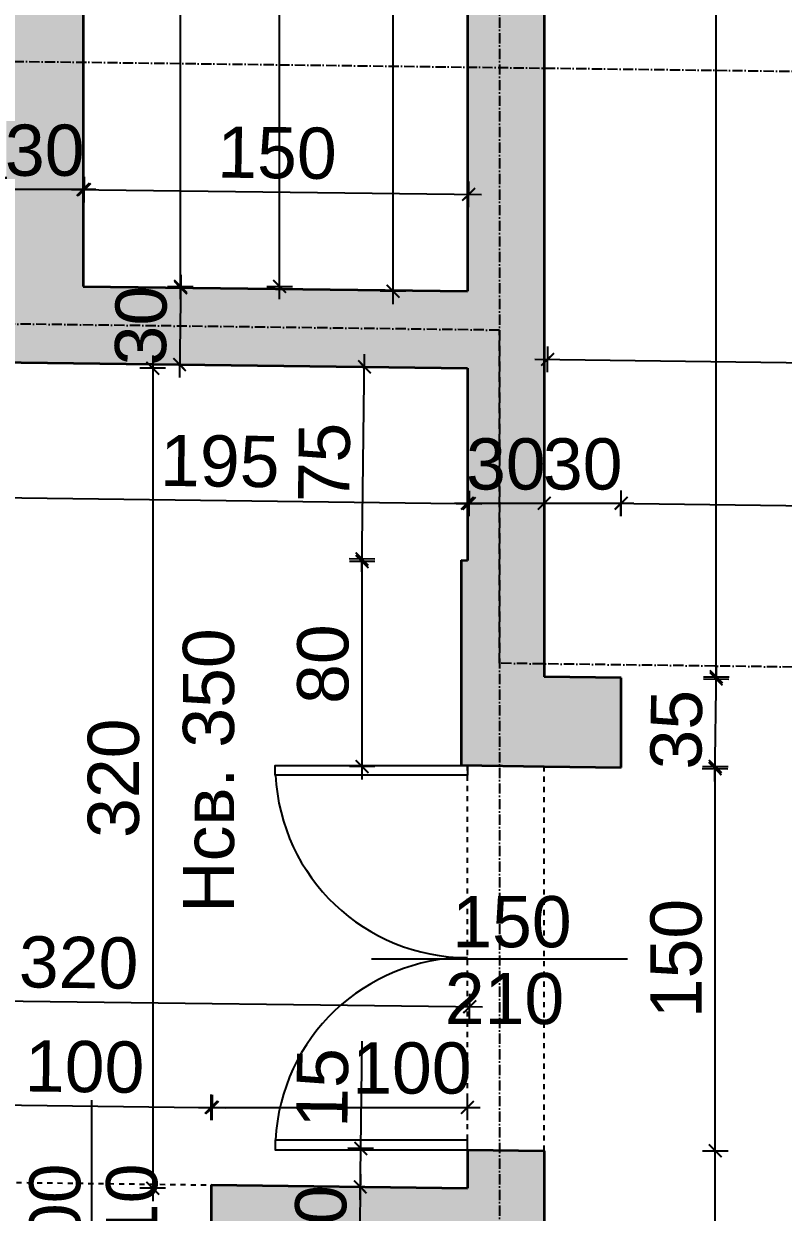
# Model space of a CAD drawing. Header units: inches. Extents: x -72385 to 39588, y -6525 to 66685.
# Drawn here: x -51570.5 to -51274.1, y 15683.8 to 16147.6 of the extents above; entities that cross this region are included whole.
import ezdxf

# ---------------------------------------------------------------- set-up
doc = ezdxf.new("R2010")
doc.units = ezdxf.units.IN
doc.header["$MEASUREMENT"] = 0
doc.linetypes.add('DashDot', pattern=[0.6, 0.4, -0.1, 0, -0.1])
doc.linetypes.add('Hidden', pattern=[0.4, 0.2, -0.2])
for name, color, linetype, lineweight in [('Врати', 251, 'Continuous', 25), ('Линия на разрез', 252, 'DashDot', 25), ('Надписи Hсв', 252, 'Continuous', 25), ('Надписи врати', 252, 'Continuous', 25), ('Надписи коти вътрешни', 252, 'Continuous', 25), ('Оси', 252, 'DashDot', 25), ('Пунктир', 253, 'Hidden', 25), ('Разрезни линии', 7, 'Continuous', 35), ('Щрих стени', 254, 'Continuous', 25)]:
    doc.layers.add(name, color=color, linetype=linetype, lineweight=lineweight)
doc.styles.add('Arial Regular', font='arial.ttf')
doc.styles.get("Standard").update_dxf_attribs({"font": 'arial.ttf'})
doc.dimstyles.new('Annotative', dxfattribs={"dimscale": 0, "dimtxt": 20, "dimasz": 5, "dimexe": 5, "dimexo": 5, "dimgap": 5, "dimtad": 1, "dimdec": 0, "dimzin": 0, "dimdsep": 46, "dimtxsty": 'Standard', "dimblk": 'ARCHTICK', "dimcen": 5, "dimdle": 5, "dimadec": 0, "dimazin": 0, "dimtfac": 1, "dimtdec": 0, "dimtofl": 0, "dimtmove": 0, "dimatfit": 3, "dimldrblk": 'ARCHTICK', "dimfxl": 5, "dimfxlon": 1, "dimtolj": 1, "dimtzin": 0, "dimarcsym": 1})

# ---------------------------------------------------------------- blocks, each defined once
blk = doc.blocks.new('_ArchTick')
at = {"color": 0, "linetype": 'ByBlock', "const_width": 0.15}
blk.add_lwpolyline([(-0.5, -0.5), (0.5, 0.5)], dxfattribs=at)
blk = doc.blocks.new('*D7848')
at = {"layer": 'Defpoints', "color": 0, "ltscale": 50, "transparency": 16777216}
for p in [(-51396.86, 16081), (-51547.34, 16045.1), (-51397.34, 16043.19)]:
    blk.add_point(p, dxfattribs=at)
at = {"layer": 'Надписи коти вътрешни', "color": 0, "lineweight": -2, "ltscale": 50, "transparency": 16777216}
for p, q in [((-51546.92, 16077.91), (-51546.79, 16087.91)), ((-51396.92, 16076), (-51396.79, 16086)), ((-51551.86, 16082.97), (-51391.86, 16080.94))]:
    blk.add_line(p, q, dxfattribs=at)
at = {"layer": 'Надписи коти вътрешни', "color": 0, "lineweight": -2, "ltscale": 50, "transparency": 16777216, "xscale": 5, "yscale": 5, "zscale": 5}
for p, rotation in [((-51546.86, 16082.91), 179.2706286525448), ((-51396.86, 16081), 359.2706286525448)]:
    blk.add_blockref('_ArchTick', p, dxfattribs=dict(at, rotation=rotation))
at = {"layer": 'Надписи коти вътрешни', "color": 0, "ltscale": 50, "transparency": 16777216, "insert": (-51471.66, 16097.16), "char_height": 20, "attachment_point": 5, "rotation": 359.2706}
blk.add_mtext('\\A1;150', dxfattribs=at)
blk = doc.blocks.new('*D4436')
at = {"layer": 'Defpoints', "color": 0, "ltscale": 50, "transparency": 16777216}
for p in [(-51426.34, 16458.22), (-51397.34, 16458.22), (-51397.34, 16043.19)]:
    blk.add_point(p, dxfattribs=at)
at = {"layer": 'Надписи коти вътрешни', "color": 0, "lineweight": -2, "ltscale": 50, "transparency": 16777216}
for p, q in [((-51426.34, 16038.19), (-51426.34, 16463.22)), ((-51421.34, 16458.22), (-51431.34, 16458.22)), ((-51421.34, 16043.19), (-51431.34, 16043.19))]:
    blk.add_line(p, q, dxfattribs=at)
at = {"layer": 'Надписи коти вътрешни', "color": 0, "lineweight": -2, "ltscale": 50, "transparency": 16777216, "xscale": 5, "yscale": 5, "zscale": 5}
for p, rotation in [((-51426.34, 16458.22), 90), ((-51426.34, 16043.19), 270)]:
    blk.add_blockref('_ArchTick', p, dxfattribs=dict(at, rotation=rotation))
at = {"layer": 'Надписи коти вътрешни', "color": 0, "ltscale": 50, "transparency": 16777216, "insert": (-51441.55, 16250.71), "char_height": 20, "attachment_point": 5, "rotation": 90}
blk.add_mtext('\\A1;415', dxfattribs=at)
blk = doc.blocks.new('*D4144')
at = {"layer": 'Defpoints', "color": 0, "ltscale": 50, "transparency": 16777216}
for p in [(-51547.34, 16395.13), (-51509.35, 16395.13), (-51547.34, 16045.1)]:
    blk.add_point(p, dxfattribs=at)
at = {"layer": 'Надписи коти вътрешни', "color": 0, "lineweight": -2, "ltscale": 50, "transparency": 16777216}
for p, q in [((-51509.35, 16040.1), (-51509.35, 16400.13)), ((-51514.35, 16395.13), (-51504.35, 16395.13)), ((-51514.35, 16045.1), (-51504.35, 16045.1))]:
    blk.add_line(p, q, dxfattribs=at)
at = {"layer": 'Надписи коти вътрешни', "color": 0, "lineweight": -2, "ltscale": 50, "transparency": 16777216, "xscale": 5, "yscale": 5, "zscale": 5}
for p, rotation in [((-51509.35, 16395.13), 90), ((-51509.35, 16045.1), 270)]:
    blk.add_blockref('_ArchTick', p, dxfattribs=dict(at, rotation=rotation))
at = {"layer": 'Надписи коти вътрешни', "color": 0, "ltscale": 50, "transparency": 16777216, "insert": (-51524.57, 16220.11), "char_height": 20, "attachment_point": 5, "rotation": 90}
blk.add_mtext('\\A1;350', dxfattribs=at)
blk = doc.blocks.new('*D4442')
at = {"layer": 'Defpoints', "color": 0, "ltscale": 50, "transparency": 16777216}
for p in [(-51547.34, 16882.67), (-51470.67, 16882.67), (-51547.34, 16045.1)]:
    blk.add_point(p, dxfattribs=at)
at = {"layer": 'Надписи коти вътрешни', "color": 0, "lineweight": -2, "ltscale": 50, "transparency": 16777216}
for p, q in [((-51470.67, 16040.1), (-51470.67, 16887.67)), ((-51475.67, 16882.67), (-51465.67, 16882.67)), ((-51475.67, 16045.1), (-51465.67, 16045.1))]:
    blk.add_line(p, q, dxfattribs=at)
at = {"layer": 'Надписи коти вътрешни', "color": 0, "lineweight": -2, "ltscale": 50, "transparency": 16777216, "xscale": 5, "yscale": 5, "zscale": 5}
for p, rotation in [((-51470.67, 16882.67), 90), ((-51470.67, 16045.1), 270)]:
    blk.add_blockref('_ArchTick', p, dxfattribs=dict(at, rotation=rotation))
at = {"layer": 'Надписи коти вътрешни', "color": 0, "ltscale": 50, "transparency": 16777216, "insert": (-51485.89, 16463.88), "char_height": 20, "attachment_point": 5, "rotation": 90}
blk.add_mtext('\\A1;838', dxfattribs=at)
blk = doc.blocks.new('*D7666')
at = {"layer": 'Defpoints', "color": 0, "ltscale": 50, "transparency": 16777216}
for p in [(-51438.96, 15708.69), (-51357.33, 15707.65), (-51357.52, 15692.66)]:
    blk.add_point(p, dxfattribs=at)
at = {"layer": 'Надписи коти вътрешни', "color": 0, "lineweight": -2, "ltscale": 50, "transparency": 16777216}
for p, q in [((-51438.96, 15708.69), (-51438.43, 15750.61)), ((-51433.96, 15708.63), (-51443.96, 15708.76)), ((-51439.22, 15688.69), (-51438.96, 15708.69)), ((-51434.15, 15693.63), (-51444.15, 15693.76))]:
    blk.add_line(p, q, dxfattribs=at)
at = {"layer": 'Надписи коти вътрешни', "color": 0, "lineweight": -2, "ltscale": 50, "transparency": 16777216, "xscale": 5, "yscale": 5, "zscale": 5}
for p, rotation in [((-51438.96, 15708.69), 89.2706286525493), ((-51439.15, 15693.69), 269.2706286525493)]:
    blk.add_blockref('_ArchTick', p, dxfattribs=dict(at, rotation=rotation))
at = {"layer": 'Надписи коти вътрешни', "color": 0, "ltscale": 50, "transparency": 16777216, "insert": (-51453.87, 15732.34), "char_height": 20, "attachment_point": 5, "rotation": 89.2706}
blk.add_mtext('\\A1;15', dxfattribs=at)
blk = doc.blocks.new('*D495')
at = {"layer": 'Defpoints', "color": 0, "ltscale": 50, "transparency": 16777216}
for p in [(-51438.43, 15937.71), (-51360.02, 15937.71), (-51360.02, 15857.7)]:
    blk.add_point(p, dxfattribs=at)
at = {"layer": 'Надписи коти вътрешни', "color": 0, "lineweight": -2, "ltscale": 50, "transparency": 16777216}
for p, q in [((-51438.43, 15852.7), (-51438.43, 15942.71)), ((-51433.43, 15937.71), (-51443.43, 15937.71)), ((-51433.43, 15857.7), (-51443.43, 15857.7))]:
    blk.add_line(p, q, dxfattribs=at)
at = {"layer": 'Надписи коти вътрешни', "color": 0, "lineweight": -2, "ltscale": 50, "transparency": 16777216, "xscale": 5, "yscale": 5, "zscale": 5}
for p, rotation in [((-51438.43, 15937.71), 90), ((-51438.43, 15857.7), 270)]:
    blk.add_blockref('_ArchTick', p, dxfattribs=dict(at, rotation=rotation))
at = {"layer": 'Надписи коти вътрешни', "color": 0, "ltscale": 50, "transparency": 16777216, "insert": (-51453.64, 15897.7), "char_height": 20, "attachment_point": 5, "rotation": 90}
blk.add_mtext('\\A1;80', dxfattribs=at)
blk = doc.blocks.new('*D496')
at = {"layer": 'Defpoints', "color": 0, "ltscale": 50, "transparency": 16777216}
for p in [(-51437.52, 16013.7), (-51356.57, 16012.67), (-51357.52, 15937.67)]:
    blk.add_point(p, dxfattribs=at)
at = {"layer": 'Надписи коти вътрешни', "color": 0, "lineweight": -2, "ltscale": 50, "transparency": 16777216}
for p, q in [((-51438.54, 15933.71), (-51437.46, 16018.7)), ((-51432.52, 16013.64), (-51442.52, 16013.76)), ((-51433.48, 15938.64), (-51443.48, 15938.77))]:
    blk.add_line(p, q, dxfattribs=at)
at = {"layer": 'Надписи коти вътрешни', "color": 0, "lineweight": -2, "ltscale": 50, "transparency": 16777216, "xscale": 5, "yscale": 5, "zscale": 5}
for p, rotation in [((-51437.52, 16013.7), 89.27062865254935), ((-51438.48, 15938.71), 269.2706286525494)]:
    blk.add_blockref('_ArchTick', p, dxfattribs=dict(at, rotation=rotation))
at = {"layer": 'Надписи коти вътрешни', "color": 0, "ltscale": 50, "transparency": 16777216, "insert": (-51453.17, 15976.4), "char_height": 20, "attachment_point": 5, "rotation": 89.2706}
blk.add_mtext('\\A1;75', dxfattribs=at)
blk = doc.blocks.new('*D7657')
at = {"layer": 'Defpoints', "color": 0, "ltscale": 50, "transparency": 16777216}
for p in [(-51591.19, 16001.39), (-51396.19, 15998.91), (-51396.68, 15960.39)]:
    blk.add_point(p, dxfattribs=at)
at = {"layer": 'Надписи коти вътрешни', "color": 0, "lineweight": -2, "ltscale": 50, "transparency": 16777216}
for p, q in [((-51591.62, 15967.87), (-51591.75, 15957.87)), ((-51396.62, 15965.38), (-51396.75, 15955.39)), ((-51596.68, 15962.93), (-51391.68, 15960.32))]:
    blk.add_line(p, q, dxfattribs=at)
at = {"layer": 'Надписи коти вътрешни', "color": 0, "lineweight": -2, "ltscale": 50, "transparency": 16777216, "xscale": 5, "yscale": 5, "zscale": 5}
for p, rotation in [((-51591.68, 15962.87), 179.2706286524346), ((-51396.68, 15960.39), 359.2706286524346)]:
    blk.add_blockref('_ArchTick', p, dxfattribs=dict(at, rotation=rotation))
at = {"layer": 'Надписи коти вътрешни', "color": 0, "ltscale": 50, "transparency": 16777216, "insert": (-51493.99, 15976.84), "char_height": 20, "attachment_point": 5, "rotation": 359.2706}
blk.add_mtext('\\A1;195', dxfattribs=at)
blk = doc.blocks.new('*D7667')
at = {"layer": 'Defpoints', "color": 0, "ltscale": 50, "transparency": 16777216}
for p in [(-51397.34, 15724.73), (-51497.34, 15694.44), (-51397.34, 15694.44)]:
    blk.add_point(p, dxfattribs=at)
at = {"layer": 'Надписи коти вътрешни', "color": 0, "lineweight": -2, "ltscale": 50, "transparency": 16777216}
for p, q in [((-51497.34, 15719.73), (-51497.34, 15729.73)), ((-51397.34, 15719.73), (-51397.34, 15729.73)), ((-51502.34, 15724.73), (-51392.34, 15724.73))]:
    blk.add_line(p, q, dxfattribs=at)
at = {"layer": 'Надписи коти вътрешни', "color": 0, "lineweight": -2, "ltscale": 50, "transparency": 16777216, "xscale": 5, "yscale": 5, "zscale": 5, "rotation": 180}
blk.add_blockref('_ArchTick', (-51497.34, 15724.73), dxfattribs=at)
at = {"layer": 'Надписи коти вътрешни', "color": 0, "lineweight": -2, "ltscale": 50, "transparency": 16777216, "xscale": 5, "yscale": 5, "zscale": 5}
blk.add_blockref('_ArchTick', (-51397.34, 15724.73), dxfattribs=at)
at = {"layer": 'Надписи коти вътрешни', "color": 0, "ltscale": 50, "transparency": 16777216, "insert": (-51419.01, 15739.94), "char_height": 20, "attachment_point": 5}
blk.add_mtext('\\A1;100', dxfattribs=at)
blk = doc.blocks.new('*D4147')
at = {"layer": 'Defpoints', "color": 0, "ltscale": 50, "transparency": 16777216}
for p in [(-51496.95, 15724.66), (-51597.32, 15695.71), (-51497.34, 15694.44)]:
    blk.add_point(p, dxfattribs=at)
at = {"layer": 'Надписи коти вътрешни', "color": 0, "lineweight": -2, "ltscale": 50, "transparency": 16777216}
for p, q in [((-51597, 15720.93), (-51596.87, 15730.93)), ((-51497.02, 15719.66), (-51496.89, 15729.66)), ((-51601.94, 15726), (-51491.95, 15724.6))]:
    blk.add_line(p, q, dxfattribs=at)
at = {"layer": 'Надписи коти вътрешни', "color": 0, "lineweight": -2, "ltscale": 50, "transparency": 16777216, "xscale": 5, "yscale": 5, "zscale": 5}
for p, rotation in [((-51596.94, 15725.93), 179.2706286525453), ((-51496.95, 15724.66), 359.2706286525453)]:
    blk.add_blockref('_ArchTick', p, dxfattribs=dict(at, rotation=rotation))
at = {"layer": 'Надписи коти вътрешни', "color": 0, "ltscale": 50, "transparency": 16777216, "insert": (-51546.75, 15740.51), "char_height": 20, "attachment_point": 5, "rotation": 359.2706}
blk.add_mtext('\\A1;100', dxfattribs=at)
blk = doc.blocks.new('*D8216')
at = {"layer": 'Defpoints', "color": 0, "ltscale": 50, "transparency": 16777216}
for p in [(-51396.44, 15763.98), (-51717.34, 15697.24), (-51397.34, 15693.16)]:
    blk.add_point(p, dxfattribs=at)
at = {"layer": 'Надписи коти вътрешни', "color": 0, "lineweight": -2, "ltscale": 50, "transparency": 16777216}
for p, q in [((-51716.5, 15763.05), (-51716.37, 15773.05)), ((-51721.44, 15768.11), (-51391.44, 15763.91)), ((-51396.5, 15758.98), (-51396.37, 15768.97))]:
    blk.add_line(p, q, dxfattribs=at)
at = {"layer": 'Надписи коти вътрешни', "color": 0, "lineweight": -2, "ltscale": 50, "transparency": 16777216, "xscale": 5, "yscale": 5, "zscale": 5}
for p, rotation in [((-51716.44, 15768.05), 179.2706286525463), ((-51396.44, 15763.98), 359.2706286525462)]:
    blk.add_blockref('_ArchTick', p, dxfattribs=dict(at, rotation=rotation))
at = {"layer": 'Надписи коти вътрешни', "color": 0, "ltscale": 50, "transparency": 16777216, "insert": (-51549.08, 15781.14), "char_height": 20, "attachment_point": 5, "rotation": 359.2706}
blk.add_mtext('\\A1;320', dxfattribs=at)
blk = doc.blocks.new('*D498')
at = {"layer": 'Defpoints', "color": 0, "ltscale": 50, "transparency": 16777216}
for p in [(-51397.34, 16013.19), (-51520.2, 15693.16), (-51397.34, 15693.16)]:
    blk.add_point(p, dxfattribs=at)
at = {"layer": 'Надписи коти вътрешни', "color": 0, "lineweight": -2, "ltscale": 50, "transparency": 16777216}
for p, q in [((-51520.2, 16018.19), (-51520.2, 15688.16)), ((-51515.2, 16013.19), (-51525.2, 16013.19)), ((-51515.2, 15693.16), (-51525.2, 15693.16))]:
    blk.add_line(p, q, dxfattribs=at)
at = {"layer": 'Надписи коти вътрешни', "color": 0, "lineweight": -2, "ltscale": 50, "transparency": 16777216, "xscale": 5, "yscale": 5, "zscale": 5}
for p, rotation in [((-51520.2, 16013.19), 90), ((-51520.2, 15693.16), 270)]:
    blk.add_blockref('_ArchTick', p, dxfattribs=dict(at, rotation=rotation))
at = {"layer": 'Надписи коти вътрешни', "color": 0, "ltscale": 50, "transparency": 16777216, "insert": (-51535.42, 15853.17), "char_height": 20, "attachment_point": 5, "rotation": 90}
blk.add_mtext('\\A1;320', dxfattribs=at)
blk = doc.blocks.new('*D4457')
at = {"layer": 'Defpoints', "color": 0, "ltscale": 50, "transparency": 16777216}
for p in [(-51367.34, 15707.78), (-51300.6, 15707.78), (-51367.34, 15315.25)]:
    blk.add_point(p, dxfattribs=at)
at = {"layer": 'Надписи коти вътрешни', "color": 0, "lineweight": -2, "ltscale": 50, "transparency": 16777216}
for p, q in [((-51300.6, 15310.25), (-51300.6, 15712.78)), ((-51305.6, 15707.78), (-51295.6, 15707.78)), ((-51305.6, 15315.25), (-51295.6, 15315.25))]:
    blk.add_line(p, q, dxfattribs=at)
at = {"layer": 'Надписи коти вътрешни', "color": 0, "lineweight": -2, "ltscale": 50, "transparency": 16777216, "xscale": 5, "yscale": 5, "zscale": 5}
for p, rotation in [((-51300.6, 15707.78), 90), ((-51300.6, 15315.25), 270)]:
    blk.add_blockref('_ArchTick', p, dxfattribs=dict(at, rotation=rotation))
at = {"layer": 'Надписи коти вътрешни', "color": 0, "ltscale": 50, "transparency": 16777216, "insert": (-51315.82, 15511.52), "char_height": 20, "attachment_point": 5, "rotation": 90}
blk.add_mtext('\\A1;393', dxfattribs=at)
blk = doc.blocks.new('*D591')
at = {"layer": 'Defpoints', "color": 0, "ltscale": 50, "transparency": 16777216}
for p in [(-51367.34, 15857.79), (-51300.6, 15857.79), (-51367.34, 15707.78)]:
    blk.add_point(p, dxfattribs=at)
at = {"layer": 'Надписи коти вътрешни', "color": 0, "lineweight": -2, "ltscale": 50, "transparency": 16777216}
for p, q in [((-51300.6, 15702.78), (-51300.6, 15862.79)), ((-51305.6, 15857.79), (-51295.6, 15857.79)), ((-51305.6, 15707.78), (-51295.6, 15707.78))]:
    blk.add_line(p, q, dxfattribs=at)
at = {"layer": 'Надписи коти вътрешни', "color": 0, "lineweight": -2, "ltscale": 50, "transparency": 16777216, "xscale": 5, "yscale": 5, "zscale": 5}
for p, rotation in [((-51300.6, 15857.79), 90), ((-51300.6, 15707.78), 270)]:
    blk.add_blockref('_ArchTick', p, dxfattribs=dict(at, rotation=rotation))
at = {"layer": 'Надписи коти вътрешни', "color": 0, "ltscale": 50, "transparency": 16777216, "insert": (-51315.81, 15782.79), "char_height": 20, "attachment_point": 5, "rotation": 90}
blk.add_mtext('\\A1;150', dxfattribs=at)
blk = doc.blocks.new('*D4458')
at = {"layer": 'Defpoints', "color": 0, "ltscale": 50, "transparency": 16777216}
for p in [(-51336.89, 15892.41), (-51300.23, 15891.94), (-51337.34, 15857.41)]:
    blk.add_point(p, dxfattribs=at)
at = {"layer": 'Надписи коти вътрешни', "color": 0, "lineweight": -2, "ltscale": 50, "transparency": 16777216}
for p, q in [((-51300.74, 15851.95), (-51300.17, 15896.94)), ((-51305.23, 15892.01), (-51295.23, 15891.88)), ((-51305.67, 15857.01), (-51295.68, 15856.88))]:
    blk.add_line(p, q, dxfattribs=at)
at = {"layer": 'Надписи коти вътрешни', "color": 0, "lineweight": -2, "ltscale": 50, "transparency": 16777216, "xscale": 5, "yscale": 5, "zscale": 5}
for p, rotation in [((-51300.23, 15891.94), 89.2706286525452), ((-51300.67, 15856.94), 269.2706286525452)]:
    blk.add_blockref('_ArchTick', p, dxfattribs=dict(at, rotation=rotation))
at = {"layer": 'Надписи коти вътрешни', "color": 0, "ltscale": 50, "transparency": 16777216, "insert": (-51315.7, 15872.14), "char_height": 20, "attachment_point": 5, "rotation": 89.2706}
blk.add_mtext('\\A1;35', dxfattribs=at)
blk = doc.blocks.new('*D4459')
at = {"layer": 'Defpoints', "color": 0, "ltscale": 50, "transparency": 16777216}
for p in [(-51367.34, 16502.85), (-51300.22, 16502.85), (-51367.34, 15892.8)]:
    blk.add_point(p, dxfattribs=at)
at = {"layer": 'Надписи коти вътрешни', "color": 0, "lineweight": -2, "ltscale": 50, "transparency": 16777216}
for p, q in [((-51300.22, 15887.8), (-51300.22, 16507.85)), ((-51305.22, 16502.85), (-51295.22, 16502.85)), ((-51305.22, 15892.8), (-51295.22, 15892.8))]:
    blk.add_line(p, q, dxfattribs=at)
at = {"layer": 'Надписи коти вътрешни', "color": 0, "lineweight": -2, "ltscale": 50, "transparency": 16777216, "xscale": 5, "yscale": 5, "zscale": 5}
for p, rotation in [((-51300.22, 16502.85), 90), ((-51300.22, 15892.8), 270)]:
    blk.add_blockref('_ArchTick', p, dxfattribs=dict(at, rotation=rotation))
at = {"layer": 'Надписи коти вътрешни', "color": 0, "ltscale": 50, "transparency": 16777216, "insert": (-51315.43, 16197.82), "char_height": 20, "attachment_point": 5, "rotation": 90}
blk.add_mtext('\\A1;610', dxfattribs=at)
blk = doc.blocks.new('*D4461')
at = {"layer": 'Defpoints', "color": 0, "ltscale": 50, "transparency": 16777216}
for p in [(-51337.34, 15960.48), (-51367.34, 15892.8), (-51337.34, 15892.8)]:
    blk.add_point(p, dxfattribs=at)
at = {"layer": 'Надписи коти вътрешни', "color": 0, "lineweight": -2, "ltscale": 50, "transparency": 16777216}
for p, q in [((-51367.34, 15955.48), (-51367.34, 15965.48)), ((-51337.34, 15955.48), (-51337.34, 15965.48)), ((-51372.34, 15960.48), (-51332.34, 15960.48))]:
    blk.add_line(p, q, dxfattribs=at)
at = {"layer": 'Надписи коти вътрешни', "color": 0, "lineweight": -2, "ltscale": 50, "transparency": 16777216, "xscale": 5, "yscale": 5, "zscale": 5, "rotation": 180}
blk.add_blockref('_ArchTick', (-51367.34, 15960.48), dxfattribs=at)
at = {"layer": 'Надписи коти вътрешни', "color": 0, "lineweight": -2, "ltscale": 50, "transparency": 16777216, "xscale": 5, "yscale": 5, "zscale": 5}
blk.add_blockref('_ArchTick', (-51337.34, 15960.48), dxfattribs=at)
at = {"layer": 'Надписи коти вътрешни', "color": 0, "ltscale": 50, "transparency": 16777216, "insert": (-51352.34, 15975.7), "char_height": 20, "attachment_point": 5}
blk.add_mtext('\\A1;30', dxfattribs=at)
blk = doc.blocks.new('*D773')
at = {"layer": 'Defpoints', "color": 0, "ltscale": 50, "transparency": 16777216}
for p in [(-50804.86, 15953.69), (-51337.83, 15921.12), (-50805.36, 15914.33)]:
    blk.add_point(p, dxfattribs=at)
at = {"layer": 'Надписи коти вътрешни', "color": 0, "lineweight": -2, "ltscale": 50, "transparency": 16777216}
for p, q in [((-51337.4, 15955.48), (-51337.27, 15965.48)), ((-51342.33, 15960.55), (-50799.86, 15953.63)), ((-50804.93, 15948.69), (-50804.8, 15958.69))]:
    blk.add_line(p, q, dxfattribs=at)
at = {"layer": 'Надписи коти вътрешни', "color": 0, "lineweight": -2, "ltscale": 50, "transparency": 16777216, "xscale": 5, "yscale": 5, "zscale": 5}
for p, rotation in [((-51337.33, 15960.48), 179.269320977727), ((-50804.86, 15953.69), 359.269320977727)]:
    blk.add_blockref('_ArchTick', p, dxfattribs=dict(at, rotation=rotation))
at = {"layer": 'Надписи коти вътрешни', "color": 0, "ltscale": 50, "transparency": 16777216, "insert": (-51070.9, 15972.3), "char_height": 20, "attachment_point": 5, "rotation": 359.2693}
blk.add_mtext('\\A1;533', dxfattribs=at)
blk = doc.blocks.new('*D788')
at = {"layer": 'Defpoints', "color": 0, "ltscale": 50, "transparency": 16777216}
for p in [(-47201.05, 15963.61), (-51367.34, 15915.29), (-47202.34, 15862.27)]:
    blk.add_point(p, dxfattribs=at)
at = {"layer": 'Надписи коти вътрешни', "color": 0, "lineweight": -2, "ltscale": 50, "transparency": 16777216}
for p, q in [((-51366.11, 16011.63), (-51365.98, 16021.63)), ((-51371.05, 16016.7), (-47196.05, 15963.54)), ((-47201.11, 15958.61), (-47200.98, 15968.61))]:
    blk.add_line(p, q, dxfattribs=at)
at = {"layer": 'Надписи коти вътрешни', "color": 0, "lineweight": -2, "ltscale": 50, "transparency": 16777216, "xscale": 5, "yscale": 5, "zscale": 5}
for p, rotation in [((-51366.05, 16016.63), 179.2706286525471), ((-47201.05, 15963.61), 359.2706286525471)]:
    blk.add_blockref('_ArchTick', p, dxfattribs=dict(at, rotation=rotation))
at = {"layer": 'Надписи коти вътрешни', "color": 0, "ltscale": 50, "transparency": 16777216, "insert": (-49283.35, 16005.33), "char_height": 20, "attachment_point": 5, "rotation": 359.2706}
blk.add_mtext('\\A1;4165', dxfattribs=at)
blk = doc.blocks.new('*D7656')
at = {"layer": 'Defpoints', "color": 0, "ltscale": 10, "transparency": 16777216}
for p in [(-51397.34, 15966.62), (-51367.34, 15966.62), (-51367.34, 15960.48)]:
    blk.add_point(p, dxfattribs=at)
at = {"layer": 'Надписи коти вътрешни', "color": 0, "lineweight": -2, "ltscale": 10, "transparency": 16777216}
for p, q in [((-51402.34, 15960.48), (-51362.34, 15960.48)), ((-51397.34, 15961.62), (-51397.34, 15955.48)), ((-51367.34, 15961.62), (-51367.34, 15955.48))]:
    blk.add_line(p, q, dxfattribs=at)
at = {"layer": 'Надписи коти вътрешни', "color": 0, "lineweight": -2, "ltscale": 10, "transparency": 16777216, "xscale": 5, "yscale": 5, "zscale": 5, "rotation": 180}
blk.add_blockref('_ArchTick', (-51397.34, 15960.48), dxfattribs=at)
at = {"layer": 'Надписи коти вътрешни', "color": 0, "lineweight": -2, "ltscale": 10, "transparency": 16777216, "xscale": 5, "yscale": 5, "zscale": 5}
blk.add_blockref('_ArchTick', (-51367.34, 15960.48), dxfattribs=at)
at = {"layer": 'Надписи коти вътрешни', "color": 0, "ltscale": 10, "transparency": 16777216, "insert": (-51382.34, 15975.7), "char_height": 20, "attachment_point": 5}
blk.add_mtext('\\A1;30', dxfattribs=at)
blk = doc.blocks.new('*D7661')
at = {"layer": 'Defpoints', "color": 0, "ltscale": 10, "transparency": 16777216}
for p in [(-51522.98, 16044.79), (-51523.36, 16014.79), (-51509.68, 16014.62)]:
    blk.add_point(p, dxfattribs=at)
at = {"layer": 'Надписи коти вътрешни', "color": 0, "lineweight": -2, "ltscale": 10, "transparency": 16777216}
for p, q in [((-51509.23, 16049.62), (-51509.74, 16009.62)), ((-51514.3, 16044.68), (-51504.3, 16044.55)), ((-51514.68, 16014.68), (-51504.68, 16014.55))]:
    blk.add_line(p, q, dxfattribs=at)
at = {"layer": 'Надписи коти вътрешни', "color": 0, "lineweight": -2, "ltscale": 10, "transparency": 16777216, "xscale": 5, "yscale": 5, "zscale": 5}
for p, rotation in [((-51509.3, 16044.62), 89.2706286525493), ((-51509.68, 16014.62), 269.2706286525493)]:
    blk.add_blockref('_ArchTick', p, dxfattribs=dict(at, rotation=rotation))
at = {"layer": 'Надписи коти вътрешни', "color": 0, "ltscale": 10, "transparency": 16777216, "insert": (-51524.7, 16029.81), "char_height": 20, "attachment_point": 5, "rotation": 89.2706}
blk.add_mtext('\\A1;30', dxfattribs=at)
blk = doc.blocks.new('*D7663')
at = {"layer": 'Defpoints', "color": 0, "ltscale": 10, "transparency": 16777216}
for p in [(-51408.56, 15693.3), (-51439.53, 15663.7), (-51408.94, 15663.31)]:
    blk.add_point(p, dxfattribs=at)
at = {"layer": 'Надписи коти вътрешни', "color": 0, "lineweight": -2, "ltscale": 10, "transparency": 16777216}
for p, q in [((-51439.09, 15698.69), (-51439.6, 15658.7)), ((-51434.15, 15693.63), (-51444.15, 15693.76)), ((-51434.53, 15663.63), (-51444.53, 15663.76))]:
    blk.add_line(p, q, dxfattribs=at)
at = {"layer": 'Надписи коти вътрешни', "color": 0, "lineweight": -2, "ltscale": 10, "transparency": 16777216, "xscale": 5, "yscale": 5, "zscale": 5}
for p, rotation in [((-51439.15, 15693.69), 89.27062865254923), ((-51439.53, 15663.7), 269.2706286525492)]:
    blk.add_blockref('_ArchTick', p, dxfattribs=dict(at, rotation=rotation))
at = {"layer": 'Надписи коти вътрешни', "color": 0, "ltscale": 10, "transparency": 16777216, "insert": (-51454.56, 15678.89), "char_height": 20, "attachment_point": 5, "rotation": 89.2706}
blk.add_mtext('\\A1;30', dxfattribs=at)
blk = doc.blocks.new('*D7847')
at = {"layer": 'Defpoints', "color": 0, "ltscale": 10, "transparency": 16777216}
for p in [(-51577.34, 16082.92), (-51577.34, 16045.1), (-51547.34, 16045.1)]:
    blk.add_point(p, dxfattribs=at)
at = {"layer": 'Надписи коти вътрешни', "color": 0, "lineweight": -2, "ltscale": 10, "transparency": 16777216}
for p, q in [((-51577.34, 16077.92), (-51577.34, 16087.92)), ((-51547.34, 16077.92), (-51547.34, 16087.92)), ((-51542.34, 16082.92), (-51582.34, 16082.92))]:
    blk.add_line(p, q, dxfattribs=at)
at = {"layer": 'Надписи коти вътрешни', "color": 0, "lineweight": -2, "ltscale": 10, "transparency": 16777216, "xscale": 5, "yscale": 5, "zscale": 5, "rotation": 180}
blk.add_blockref('_ArchTick', (-51577.34, 16082.92), dxfattribs=at)
at = {"layer": 'Надписи коти вътрешни', "color": 0, "lineweight": -2, "ltscale": 10, "transparency": 16777216, "xscale": 5, "yscale": 5, "zscale": 5}
blk.add_blockref('_ArchTick', (-51547.34, 16082.92), dxfattribs=at)
at = {"layer": 'Надписи коти вътрешни', "color": 0, "ltscale": 10, "transparency": 16777216, "insert": (-51562.34, 16098.13), "char_height": 20, "attachment_point": 5}
blk.add_mtext('\\A1;30', dxfattribs=at)

msp = doc.modelspace()

# ---------------------------------------------------------------- hatches: boundary and pattern name
at = {"layer": 'Щрих стени', "ltscale": 10}
h = msp.add_hatch(color=256, dxfattribs=at)
h.dxf.hatch_style = 1
h.paths.add_polyline_path([(-52272.34, 17091.91), (-52102.34, 17089.75), (-52102.34, 17054.75), (-52072.34, 17054.36), (-52072.34, 17089.37), (-51747.34, 17085.23), (-51747.34, 17050.23), (-51717.34, 17049.85), (-51717.34, 17084.85), (-51702.34, 17084.66), (-51702.34, 17104.66), (-51802.34, 17105.93), (-51802.34, 17120.93), (-52317.34, 17127.49), (-52317.34, 16319.92), (-52282.34, 16319.48), (-52282.34, 16554.5), (-52272.34, 16554.37)])
h.paths.add_polyline_path([(-52062.34, 16919.23), (-52072.34, 16919.35), (-52072.34, 16964.36), (-52102.34, 16964.74), (-52102.34, 16177.18), (-52072.34, 16176.79), (-52072.34, 16889.35), (-52062.34, 16889.22)])
h.paths.add_polyline_path([(-51677.34, 16914.33), (-51687.34, 16914.45), (-51687.34, 16929.45), (-51717.34, 16929.84), (-51717.34, 16959.84), (-51747.34, 16960.22), (-51747.34, 16915.22), (-51962.34, 16917.95), (-51962.34, 16887.95), (-51677.34, 16884.32)])
h.paths.add_polyline_path([(-51367.34, 17115.4), (-51612.34, 17118.51), (-51612.34, 17083.51), (-51397.34, 17080.77), (-51397.34, 16538.23), (-51404.84, 16538.33), (-51404.84, 16458.32), (-51397.34, 16458.22), (-51397.34, 16043.19), (-51547.34, 16045.1), (-51547.34, 16395.13), (-51577.34, 16395.51), (-51577.34, 16045.48), (-51592.34, 16045.67), (-51592.34, 16015.67), (-51397.34, 16013.19), (-51397.34, 15938.18), (-51399.84, 15938.21), (-51399.84, 15858.21), (-51367.34, 15857.79), (-51337.34, 15857.41), (-51337.34, 15892.41), (-51367.34, 15892.8), (-51367.34, 16502.85), (-51337.31, 16502.46), (-51337.31, 16537.47), (-51367.34, 16537.85)])
h.paths.add_polyline_path([(-51547.34, 16912.67), (-51577.34, 16913.05), (-51577.34, 16495.52), (-51547.34, 16495.14)], flags=17)
h.paths.add_polyline_path([(-51692.34, 16046.95), (-52072.34, 16051.78), (-52072.34, 16076.79), (-52102.34, 16077.17), (-52102.34, 16052.17), (-52317.34, 16054.9), (-52317.34, 16019.9), (-52282.34, 16019.45), (-52282.34, 16024.45), (-51747.34, 16017.64), (-51747.34, 15905.13), (-51717.34, 15904.75), (-51717.34, 16017.26), (-51692.34, 16016.94)])
h.paths.add_polyline_path([(-51597.34, 15695.71), (-51717.34, 15697.24), (-51717.34, 15804.74), (-51747.34, 15805.13), (-51747.34, 15697.62), (-52282.34, 15704.43), (-52282.34, 15754.45), (-52317.34, 15754.9), (-52317.34, 15292.34), (-51967.34, 15287.88), (-51967.34, 15322.89), (-51969.84, 15322.92), (-51969.84, 15402.93), (-51699.84, 15399.49), (-51699.84, 15394.49), (-51669.84, 15394.11), (-51669.84, 15429.11), (-51999.84, 15433.31), (-51999.84, 15323.3), (-52282.34, 15326.9), (-52282.34, 15674.43), (-51597.34, 15665.71)])
h.paths.add_polyline_path([(-51367.34, 15707.78), (-51397.34, 15708.16), (-51397.34, 15693.16), (-51497.34, 15694.44), (-51497.34, 15664.43), (-51397.34, 15663.16), (-51397.34, 15350.63), (-51402.34, 15350.7), (-51402.34, 15280.69), (-51367.34, 15280.25)])
h.paths.add_polyline_path([(-51667.34, 15319.07), (-51669.84, 15319.1), (-51669.84, 15324.1), (-51699.84, 15324.48), (-51699.84, 15319.48), (-51702.34, 15319.51), (-51702.34, 15284.51), (-51667.34, 15284.07)])

# ---------------------------------------------------------------- linework, layer by layer
at = {"layer": 'Врати', "ltscale": 50}
for points in [[(-51397.34, 15858.18), (-51397.34, 15854.43), (-51472.34, 15854.43), (-51472.34, 15858.18)], [(-51397.34, 15708.16), (-51397.34, 15711.91), (-51472.34, 15711.91), (-51472.34, 15708.16)]]:
    msp.add_lwpolyline(points, close=True, dxfattribs=at)
for centre, start, end in [((-51397.34, 15858.18), 182.866, 270), ((-51397.34, 15708.16), 90, 177.134)]:
    msp.add_arc(centre, 75.01, start, end, dxfattribs=at)
at = {"layer": 'Линия на разрез', "ltscale": 10}
msp.add_lwpolyline([(-52477.21, 16144.44), (-41314.83, 16002.34), (-41314.83, 15502.3), (-40082.38, 15486.61)], dxfattribs=at)
at = {"layer": 'Надписи врати', "ltscale": 50}
for p, q in [((-51434.84, 15782.68), (-51334.84, 15782.68)), ((-51543.89, 15627.53), (-51543.89, 15727.53))]:
    msp.add_line(p, q, dxfattribs=at)
at = {"layer": 'Оси', "ltscale": 10}
msp.add_line((-51384.84, 17498.15), (-51384.84, 14897.94), dxfattribs=at)
msp.add_lwpolyline([(-39839.84, 15751.04), (-51384.84, 15898.02), (-51384.84, 16028.03), (-52699.84, 16044.77)], dxfattribs=at)
at = {"layer": 'Пунктир', "ltscale": 10}
for p, q in [((-51397.34, 15708.16), (-51397.34, 15858.18)), ((-51367.34, 15707.78), (-51367.34, 15857.79)), ((-51597.34, 15695.71), (-51497.34, 15694.44))]:
    msp.add_line(p, q, dxfattribs=at)
at = {"layer": 'Разрезни линии', "ltscale": 50}
for p, q in [((-51367.34, 16502.85), (-51367.34, 15892.8)), ((-51397.34, 16458.22), (-51397.34, 16043.19)), ((-51547.34, 16395.13), (-51547.34, 16045.1)), ((-51547.34, 16045.1), (-51397.34, 16043.19)), ((-51592.34, 16015.67), (-51397.34, 16013.19)), ((-51397.34, 16013.19), (-51397.34, 15938.18)), ((-51399.84, 15938.21), (-51399.84, 15858.21)), ((-51399.84, 15938.21), (-51397.34, 15938.18)), ((-51337.34, 15892.41), (-51367.34, 15892.8)), ((-51337.34, 15857.41), (-51337.34, 15892.41)), ((-51399.84, 15858.21), (-51367.34, 15857.79)), ((-51367.34, 15857.79), (-51337.34, 15857.41)), ((-51397.34, 15708.16), (-51367.34, 15707.78)), ((-51397.34, 15708.16), (-51397.34, 15693.16)), ((-51367.34, 15707.78), (-51367.34, 15280.25)), ((-51497.34, 15694.44), (-51397.34, 15693.16)), ((-51497.34, 15694.44), (-51497.34, 15664.43))]:
    msp.add_line(p, q, dxfattribs=at)

# ---------------------------------------------------------------- texts
at = {"layer": 'Надписи Hсв', "ltscale": 100, "insert": (-51508.42, 15800.56), "char_height": 20, "width": 180.4891, "attachment_point": 1, "rotation": 90, "style": 'Arial Regular'}
msp.add_mtext('\\pxt8;Hсв. 350', dxfattribs=at)
at = {"layer": 'Надписи врати', "ltscale": 100, "char_height": 20, "width": 180.4891, "attachment_point": 1, "style": 'Arial Regular'}
for s, insert in [('150', (-51403.26, 15807.19)), ('210', (-51406.17, 15777.19))]:
    msp.add_mtext(s, dxfattribs=dict(at, insert=insert))
at = {"layer": 'Надписи врати', "ltscale": 100, "char_height": 20, "width": 180.4891, "attachment_point": 1, "rotation": 90, "style": 'Arial Regular'}
for s, insert in [('100', (-51568.41, 15656.19)), ('210', (-51538.41, 15656.19))]:
    msp.add_mtext(s, dxfattribs=dict(at, insert=insert))

# ---------------------------------------------------------------- dimensions: what is measured, and where the dimension line sits
at = {"layer": 'Надписи коти вътрешни', "ltscale": 50}
for p1, p2, distance, picture, middle in [((-51547.34, 16045.1), (-51547.34, 16882.67), -76.66, '*D4442', (-51485.89, 16463.88)), ((-51547.34, 16045.1), (-51397.34, 16043.19), 37.81, '*D7848', (-51471.66, 16097.16)), ((-51367.34, 15915.29), (-47202.34, 15862.27), 101.35, '*D788', (-49283.35, 16005.33)), ((-51357.52, 15937.67), (-51356.57, 16012.67), 80.96, '*D496', (-51453.17, 15976.4)), ((-51591.19, 16001.39), (-51396.19, 15998.91), -38.52, '*D7657', (-51493.99, 15976.84)), ((-51337.83, 15921.12), (-50805.36, 15914.33), 39.36, '*D773', (-51070.9, 15972.3)), ((-51597.32, 15695.71), (-51497.34, 15694.44), 30.23, '*D4147', (-51546.75, 15740.51))]:
    dim = msp.add_aligned_dim(p1=p1, p2=p2, distance=distance, dimstyle='Annotative', override={"dimscale": 0, "dimtix": 0, "dimtofl": 0, "dimtmove": 0, "dimatfit": 3}, dxfattribs=at)
    dim.commit()
    dim.dimension.update_dxf_attribs({"geometry": picture, "text_midpoint": middle})
for base, p1, p2, picture, middle in [((-51300.22, 16502.85), (-51367.34, 15892.8), (-51367.34, 16502.85), '*D4459', (-51315.43, 16197.82)), ((-51426.34, 16458.22), (-51397.34, 16043.19), (-51397.34, 16458.22), '*D4436', (-51441.55, 16250.71)), ((-51509.35, 16395.13), (-51547.34, 16045.1), (-51547.34, 16395.13), '*D4144', (-51524.57, 16220.11)), ((-51520.2, 15693.16), (-51397.34, 16013.19), (-51397.34, 15693.16), '*D498', (-51535.42, 15853.17)), ((-51438.43, 15937.71), (-51360.02, 15857.7), (-51360.02, 15937.71), '*D495', (-51453.64, 15897.7)), ((-51300.6, 15857.79), (-51367.34, 15707.78), (-51367.34, 15857.79), '*D591', (-51315.81, 15782.79)), ((-51300.6, 15707.78), (-51367.34, 15315.25), (-51367.34, 15707.78), '*D4457', (-51315.82, 15511.52))]:
    dim = msp.add_linear_dim(base=base, p1=p1, p2=p2, angle=90, dimstyle='Annotative', override={"dimscale": 0, "dimtix": 0, "dimtofl": 0, "dimtmove": 0, "dimatfit": 3}, dxfattribs=at)
    dim.commit()
    dim.dimension.update_dxf_attribs({"geometry": picture, "text_midpoint": middle})
at = {"layer": 'Надписи коти вътрешни', "ltscale": 10}
for base, p1, p2, angle, picture, middle in [((-51577.34, 16082.92), (-51547.34, 16045.1), (-51577.34, 16045.1), 180, '*D7847', (-51562.34, 16082.92)), ((-51509.68, 16014.62), (-51522.98, 16044.79), (-51523.36, 16014.79), 269.2706, '*D7661', (-51509.49, 16029.62)), ((-51367.34, 15960.48), (-51397.34, 15966.62), (-51367.34, 15966.62), 0, '*D7656', (-51382.34, 15960.48)), ((-51439.53, 15663.7), (-51408.56, 15693.3), (-51408.94, 15663.31), 269.2706, '*D7663', (-51439.34, 15678.7))]:
    dim = msp.add_linear_dim(base=base, p1=p1, p2=p2, angle=angle, dimstyle='Annotative', override={"dimscale": 0, "dimtix": 0, "dimtofl": 0, "dimtmove": 0, "dimatfit": 3}, dxfattribs=at)
    dim.commit()
    dim.dimension.update_dxf_attribs({"geometry": picture, "text_midpoint": middle, "dimtype": 129})
at = {"layer": 'Надписи коти вътрешни', "ltscale": 50}
for base, p1, p2, picture, middle in [((-51337.34, 15960.48), (-51367.34, 15892.8), (-51337.34, 15892.8), '*D4461', (-51352.34, 15960.48)), ((-51397.34, 15724.73), (-51497.34, 15694.44), (-51397.34, 15694.44), '*D7667', (-51419.01, 15724.73))]:
    dim = msp.add_linear_dim(base=base, p1=p1, p2=p2, dimstyle='Annotative', override={"dimscale": 0, "dimtix": 0, "dimtofl": 0, "dimtmove": 0, "dimatfit": 3}, dxfattribs=at)
    dim.commit()
    dim.dimension.update_dxf_attribs({"geometry": picture, "text_midpoint": middle, "dimtype": 128})
for base, p1, p2, angle, picture, middle in [((-51300.23, 15891.94), (-51337.34, 15857.41), (-51336.89, 15892.41), 89.2706, '*D4458', (-51300.48, 15871.94)), ((-51396.44, 15763.98), (-51717.34, 15697.24), (-51397.34, 15693.16), 359.2706, '*D8216', (-51549.27, 15765.92)), ((-51438.96, 15708.69), (-51357.52, 15692.66), (-51357.33, 15707.65), 89.2706, '*D7666', (-51438.66, 15732.15))]:
    dim = msp.add_linear_dim(base=base, p1=p1, p2=p2, angle=angle, dimstyle='Annotative', override={"dimscale": 0, "dimtix": 0, "dimtofl": 0, "dimtmove": 0, "dimatfit": 3}, dxfattribs=at)
    dim.commit()
    dim.dimension.update_dxf_attribs({"geometry": picture, "text_midpoint": middle, "dimtype": 129})

doc.saveas('drawing.dxf')
